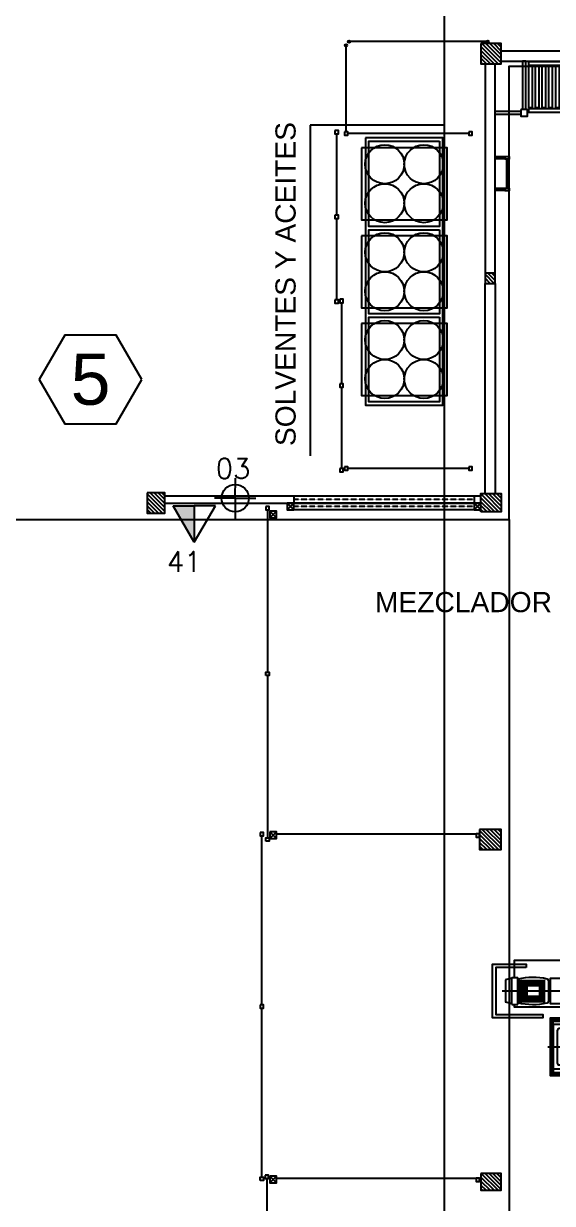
# Model space of a CAD drawing. Header units: millimetres. Extents: x -107 to 237943, y 136 to 168336.
# Drawn here: x 51732 to 59590, y 104794 to 122346 of the extents above; entities that cross this region are included whole.
import ezdxf

# ---------------------------------------------------------------- set-up
doc = ezdxf.new("R2010")
doc.units = ezdxf.units.MM
for name, pattern in [('CENTER2', [28.575, 19.05, -3.175, 3.175, -3.175]), ('DASHED2', [0.375, 0.25, -0.125]), ('HIDDEN2', [4.7625, 3.175, -1.5875])]:
    doc.linetypes.add(name, pattern=pattern)
for name, color, linetype in [('cubierta', 7, 'Continuous'), ('edificios', 7, 'Continuous'), ('estructura metálica', 7, 'Continuous'), ('Extintores CO2', 1, 'Continuous'), ('Extintores pqs', 5, 'Continuous'), ('Hidrantes', 5, 'Continuous'), ('maquinaria', 7, 'Continuous'), ('textos', 7, 'Continuous')]:
    doc.layers.add(name, color=color, linetype=linetype)
for name, color, linetype, lineweight in [('Evacuación', 94, 'DASHED2', 35), ('Línea Hidrante', 1, 'Continuous', 60), ('Zona de Seguridad', 94, 'Continuous', 9)]:
    doc.layers.add(name, color=color, linetype=linetype, lineweight=lineweight)
doc.styles.add('CUADRO', font='arial.ttf', dxfattribs={"height": 0.8})
doc.styles.get("Standard").update_dxf_attribs({"font": 'romans.shx', "width": 0.87})
doc.styles.add('style1', font='arial.ttf')
pattern_1 = [(315, (41925.572, 125007.506), (29.18583, 29.18583), [])]
pattern_2 = [(315, (41925.572, 124997.506), (29.18583, 29.18583), [])]

# ---------------------------------------------------------------- blocks, each defined once
blk = doc.blocks.new('pc1')
at = {"layer": 'estructura metálica', "color": 6}
for p, q in [((-4130, 25), (-2115, 25)), ((-2065, 25), (-50, 25))]:
    blk.add_line(p, q, dxfattribs=at)
for points in [[(-4180, 0), (-4130, 0), (-4130, 50), (-4180, 50)], [(-2065, 0), (-2115, 0), (-2115, 50), (-2065, 50)], [(0, 0), (-50, 0), (-50, 50), (0, 50)]]:
    blk.add_lwpolyline(points, close=True, dxfattribs=at)
blk = doc.blocks.new('pc2')
at = {"layer": 'estructura metálica', "color": 6}
for p, q in [((-2615, 25), (-5130, 25)), ((-50, 25), (-2565, 25))]:
    blk.add_line(p, q, dxfattribs=at)
for points in [[(-5180, 0), (-5130, 0), (-5130, 50), (-5180, 50)], [(-2615, 0), (-2565, 0), (-2565, 50), (-2615, 50)], [(0, 0), (-50, 0), (-50, 50), (0, 50)]]:
    blk.add_lwpolyline(points, close=True, dxfattribs=at)
blk = doc.blocks.new('pc3')
at = {"layer": 'estructura metálica', "color": 6}
for p, q in [((-4930, 25), (-2515, 25)), ((-2465, 25), (-50, 25))]:
    blk.add_line(p, q, dxfattribs=at)
for points in [[(-4980, 0), (-4930, 0), (-4930, 50), (-4980, 50)], [(-2465, 0), (-2515, 0), (-2515, 50), (-2465, 50)], [(0, 0), (-50, 0), (-50, 50), (0, 50)]]:
    blk.add_lwpolyline(points, close=True, dxfattribs=at)
blk = doc.blocks.new('pc4')
at = {"layer": 'estructura metálica', "color": 6}
for p, q in [((-2515, 25), (-1307.5, 25)), ((-1257.5, 25), (-50, 25))]:
    blk.add_line(p, q, dxfattribs=at)
for points in [[(-2565, 0), (-2515, 0), (-2515, 50), (-2565, 50)], [(-1307.5, 0), (-1257.5, 0), (-1257.5, 50), (-1307.5, 50)], [(-50, 0), (0, 0), (0, 50), (-50, 50)]]:
    blk.add_lwpolyline(points, close=True, dxfattribs=at)
blk = doc.blocks.new('tr 1')
at = {"layer": 'maquinaria', "color": 34}
for p, q in [((-310, 2397.5), (-325, 2397.5)), ((-310, 2342.5), (-325, 2342.5)), ((-310, 2307.5), (-325, 2307.5)), ((310, 2402.5), (325, 2402.5)), ((310, 2342.5), (325, 2342.5)), ((310, 2307.5), (325, 2307.5)), ((-310, 2242.5), (-325, 2242.5)), ((-310, 2207.5), (-325, 2207.5)), ((-310, 2142.5), (-325, 2142.5)), ((-310, 2107.5), (-325, 2107.5)), ((310, 2242.5), (325, 2242.5)), ((310, 2207.5), (325, 2207.5)), ((310, 2142.5), (325, 2142.5)), ((310, 2107.5), (325, 2107.5)), ((-310, 2042.5), (-325, 2042.5)), ((-310, 2007.5), (-325, 2007.5)), ((-310, 1942.5), (-325, 1942.5)), ((310, 2042.5), (325, 2042.5)), ((310, 2007.5), (325, 2007.5)), ((310, 1942.5), (325, 1942.5)), ((-310, 1907.5), (-325, 1907.5)), ((-310, 1842.5), (-325, 1842.5)), ((-310, 1807.5), (-325, 1807.5)), ((310, 1907.5), (325, 1907.5)), ((310, 1842.5), (325, 1842.5)), ((310, 1807.5), (325, 1807.5)), ((-310, 1742.5), (-325, 1742.5)), ((-310, 1707.5), (-325, 1707.5)), ((-310, 1642.5), (-325, 1642.5)), ((-310, 1607.5), (-325, 1607.5)), ((310, 1742.5), (325, 1742.5)), ((310, 1707.5), (325, 1707.5)), ((310, 1642.5), (325, 1642.5)), ((310, 1607.5), (325, 1607.5)), ((-310, 1542.5), (-325, 1542.5)), ((-310, 1507.5), (-325, 1507.5)), ((-310, 1442.5), (-325, 1442.5)), ((-310, 1407.5), (-325, 1407.5)), ((310, 1542.5), (325, 1542.5)), ((310, 1507.5), (325, 1507.5)), ((310, 1442.5), (325, 1442.5)), ((310, 1407.5), (325, 1407.5)), ((-310, 1342.5), (-325, 1342.5)), ((-310, 1307.5), (-325, 1307.5)), ((-310, 1242.5), (-325, 1242.5)), ((310, 1342.5), (325, 1342.5)), ((310, 1307.5), (325, 1307.5)), ((310, 1242.5), (325, 1242.5)), ((-310, 1207.5), (-325, 1207.5)), ((-310, 1142.5), (-325, 1142.5)), ((-310, 1107.5), (-325, 1107.5)), ((310, 1207.5), (325, 1207.5)), ((310, 1142.5), (325, 1142.5)), ((310, 1107.5), (325, 1107.5)), ((-310, 1042.5), (-325, 1042.5)), ((-310, 1007.5), (-325, 1007.5)), ((-310, 942.5), (-325, 942.5)), ((-310, 907.5), (-325, 907.5)), ((310, 1042.5), (325, 1042.5)), ((310, 1007.5), (325, 1007.5)), ((310, 942.5), (325, 942.5)), ((310, 907.5), (325, 907.5)), ((-310, 842.5), (-325, 842.5)), ((-310, 807.5), (-325, 807.5)), ((-310, 742.5), (-325, 742.5)), ((-310, 707.5), (-325, 707.5)), ((310, 842.5), (325, 842.5)), ((310, 807.5), (325, 807.5)), ((310, 742.5), (325, 742.5)), ((310, 707.5), (325, 707.5)), ((-310, 642.5), (-325, 642.5)), ((-310, 602.5), (-325, 602.5)), ((-310, 537.5), (-325, 537.5)), ((310, 642.5), (325, 642.5)), ((310, 607.5), (325, 607.5)), ((310, 542.5), (325, 542.5)), ((-310, 502.5), (-325, 502.5)), ((-310, 437.5), (-325, 437.5)), ((-310, 402.5), (-325, 402.5)), ((310, 507.5), (325, 507.5)), ((310, 442.5), (325, 442.5)), ((310, 407.5), (325, 407.5)), ((-310, 337.5), (-325, 337.5)), ((-310, 302.5), (-325, 302.5)), ((-310, 237.5), (-325, 237.5)), ((-310, 202.5), (-325, 202.5)), ((310, 342.5), (325, 342.5)), ((310, 307.5), (325, 307.5)), ((310, 242.5), (325, 242.5)), ((310, 207.5), (325, 207.5)), ((-310, 137.5), (-325, 137.5)), ((-310, 102.5), (-325, 102.5)), ((-310, 37.5), (-325, 37.5)), ((-310, 2.5), (-325, 2.5)), ((310, 142.5), (325, 142.5)), ((310, 107.5), (325, 107.5)), ((310, 42.5), (325, 42.5)), ((310, 7.5), (325, 7.5))]:
    blk.add_line(p, q, dxfattribs=at)
for points in [[(-375, -5), (-325, -5), (-325, 2355), (-375, 2355)], [(-310, 2300), (-310, 2350), (310, 2350), (310, 2300)], [(325, -5), (375, -5), (375, 2355), (325, 2355)], [(-310, 2200), (-310, 2250), (310, 2250), (310, 2200)], [(-310, 2100), (-310, 2150), (310, 2150), (310, 2100)], [(-310, 2050), (-310, 2000), (310, 2000), (310, 2050)], [(-310, 1950), (-310, 1900), (310, 1900), (310, 1950)], [(-310, 1850), (-310, 1800), (310, 1800), (310, 1850)], [(-310, 1750), (-310, 1700), (310, 1700), (310, 1750)], [(-310, 1650), (-310, 1600), (310, 1600), (310, 1650)], [(-310, 1550), (-310, 1500), (310, 1500), (310, 1550)], [(-310, 1450), (-310, 1400), (310, 1400), (310, 1450)], [(-310, 1350), (-310, 1300), (310, 1300), (310, 1350)], [(-310, 1250), (-310, 1200), (310, 1200), (310, 1250)], [(-310, 1150), (-310, 1100), (310, 1100), (310, 1150)], [(-310, 1000), (-310, 1050), (310, 1050), (310, 1000)], [(-310, 900), (-310, 950), (310, 950), (310, 900)], [(-310, 800), (-310, 850), (310, 850), (310, 800)], [(-310, 700), (-310, 750), (310, 750), (310, 700)], [(-310, 600), (-310, 650), (310, 650), (310, 600)], [(-310, 500), (-310, 550), (310, 550), (310, 500)], [(-310, 400), (-310, 450), (310, 450), (310, 400)], [(-310, 300), (-310, 350), (310, 350), (310, 300)], [(-310, 200), (-310, 250), (310, 250), (310, 200)], [(-310, 100), (-310, 150), (310, 150), (310, 100)], [(-310, 0), (-310, 50), (310, 50), (310, 0)]]:
    blk.add_lwpolyline(points, close=True, dxfattribs=at)
blk = doc.blocks.new('dmp 1')
at = {"color": 156}
for p, q in [((-405, 405), (-425, 425)), ((-380, 380), (-405, 405)), ((380, 380), (-380, 380)), ((-380, 330), (-380, 380)), ((380, 380), (405, 405)), ((380, 330), (380, 380)), ((405, 405), (425, 425)), ((-380, -330), (-380, -380)), ((380, -330), (380, -380)), ((-405, -405), (-425, -425)), ((-380, -380), (-405, -405)), ((380, -380), (-380, -380)), ((380, -380), (405, -405)), ((405, -405), (425, -425))]:
    blk.add_line(p, q, dxfattribs=at)
at = {"linetype": 'CENTER2', "ltscale": 0.1}
for p, q in [((0, 459), (0, -459)), ((459, 0), (-459, 0))]:
    blk.add_line(p, q, dxfattribs=at)
at = {"color": 156}
for points in [[(-425, -425), (425, -425), (425, 425), (-425, 425)], [(-405, -405), (405, -405), (405, 405), (-405, 405)], [(-380, -330), (380, -330), (380, 330), (-380, 330)]]:
    blk.add_lwpolyline(points, close=True, dxfattribs=at)
blk.add_lwpolyline([(-290, -270), (290, -270, 0.414214), (320, -240), (320, 240, 0.414214), (290, 270), (-290, 270, 0.414214), (-320, 240), (-320, -240, 0.414214)], format="xyb", close=True, dxfattribs=at)
blk = doc.blocks.new('solv')
at = {"color": 42}
blk.add_lwpolyline([(0, 0), (1070, 0), (1070, 1270), (0, 1270)], close=True, dxfattribs=at)
for centre in [(245, 925), (825, 925), (245, 345), (825, 345)]:
    blk.add_circle(centre, 290)
blk = doc.blocks.new('A$C375343D7')
at = {"layer": 'Extintores pqs', "lineweight": -2}
blk.add_hatch(color=256, dxfattribs=at).paths.add_polyline_path([(0, 0.9), (0, 0), (0.52, 0)])
for p, q in [((0, 0.9), (-0.52, 0)), ((0, 0), (0, 0.9)), ((0, 0.9), (0.52, 0)), ((-0.52, 0), (0, 0)), ((0.52, 0), (0, 0))]:
    blk.add_line(p, q, dxfattribs=at)

msp = doc.modelspace()

# ---------------------------------------------------------------- hatches: boundary and pattern name
at = {"layer": 'edificios'}
h = msp.add_hatch(dxfattribs=at)
h.set_pattern_fill('ANSI31', color=1, scale=13, angle=270)
h.set_pattern_definition(pattern_1)
h.paths.add_polyline_path([(58529, 122049), (58529, 121749), (58829, 121749), (58829, 122049)])
h = msp.add_hatch(dxfattribs=at)
h.set_pattern_fill('ANSI31', color=1, scale=13, angle=270)
h.set_pattern_definition(pattern_1)
h.paths.add_polyline_path([(58739, 118482), (58739, 118632), (58589, 118632), (58589, 118482)])
h = msp.add_hatch(dxfattribs=at)
h.set_pattern_fill('ANSI31', color=1, scale=13, angle=270)
h.set_pattern_definition(pattern_1)
h.paths.add_polyline_path([(53569, 115364), (53569, 115064), (53829, 115064), (53829, 115364)])
h = msp.add_hatch(dxfattribs=at)
h.set_pattern_fill('ANSI31', color=1, scale=13, angle=270)
h.set_pattern_definition(pattern_1)
h.paths.add_polyline_path([(58529, 115084), (58529, 115354), (58829, 115354), (58829, 115084)])
h = msp.add_hatch(dxfattribs=at)
h.set_pattern_fill('ANSI31', color=1, scale=13, angle=270)
h.set_pattern_definition(pattern_2)
h.paths.add_polyline_path([(58509, 110359), (58509, 110059), (58829, 110059), (58829, 110359)])
h = msp.add_hatch(dxfattribs=at)
h.set_pattern_fill('ANSI31', color=1, scale=13, angle=270)
h.set_pattern_definition(pattern_2)
h.paths.add_polyline_path([(58529, 105239), (58529, 104989), (58829, 104989), (58829, 105239)])

# ---------------------------------------------------------------- linework, layer by layer
at = {"layer": 'cubierta', "linetype": 'HIDDEN2', "ltscale": 0.3}
for p, q in [((57989, 79717), (57989, 122939)), ((57989, 120834), (55989, 120834)), ((55989, 120834), (55989, 115914))]:
    msp.add_line(p, q, dxfattribs=at)
at = {"layer": 'edificios'}
for p, q in [((58829, 121939), (64729, 121939)), ((58589, 121749), (58589, 118632)), ((58739, 118632), (58739, 121749)), ((58829, 121789), (64729, 121789)), ((58589, 115354), (58589, 118482)), ((58739, 118482), (58739, 115354)), ((58529, 115314), (53829, 115314)), ((53829, 115214), (58529, 115214)), ((55749, 115314), (55749, 115214)), ((58429, 115314), (58429, 115214))]:
    msp.add_line(p, q, dxfattribs=at)
at = {"layer": 'edificios', "linetype": 'HIDDEN2'}
msp.add_line((58429, 115264), (55749, 115264), dxfattribs=at)
at = {"layer": 'edificios', "color": 1}
for points in [[(58529, 122049), (58529, 121749), (58829, 121749), (58829, 122049)], [(58589, 118632), (58589, 118482), (58739, 118482), (58739, 118632)], [(53569, 115364), (53569, 115064), (53829, 115064), (53829, 115364)], [(58529, 115084), (58529, 115354), (58829, 115354), (58829, 115084)], [(58509, 110359), (58509, 110059), (58829, 110059), (58829, 110359)], [(58529, 105239), (58529, 104989), (58829, 104989), (58829, 105239)]]:
    msp.add_lwpolyline(points, close=True, dxfattribs=at)
at = {"layer": 'estructura metálica', "color": 5}
for p, q in [((56524, 120734), (56524, 122007)), ((58349, 120709), (56549, 120709)), ((58349, 115729), (56549, 115729)), ((55749, 115214), (55649, 115114)), ((55749, 115114), (55649, 115214)), ((58429, 115214), (55749, 115214)), ((58529, 115214), (58429, 115114)), ((58529, 115114), (58429, 115214)), ((55389, 114994), (55489, 115094)), ((55489, 114994), (55389, 115094)), ((58429, 115114), (55749, 115114)), ((55389, 110224), (55489, 110324)), ((55489, 110224), (55389, 110324)), ((55489, 110294), (58459, 110294)), ((55389, 105099), (55489, 105199)), ((55489, 105099), (55389, 105199)), ((55489, 105169), (58459, 105169))]:
    msp.add_line(p, q, dxfattribs=at)
at = {"layer": 'estructura metálica', "color": 6}
msp.add_line((58611, 122079), (56586, 122079), dxfattribs=at)
at = {"layer": 'estructura metálica', "color": 40}
for p, q in [((58884, 120364), (58739, 120364)), ((58884, 120334), (58739, 120334)), ((58909, 120334), (58909, 119894)), ((58929, 120334), (58929, 119894)), ((58884, 119894), (58739, 119894)), ((58884, 119864), (58739, 119864))]:
    msp.add_line(p, q, dxfattribs=at)
at = {"layer": 'estructura metálica', "color": 5, "linetype": 'HIDDEN2'}
msp.add_line((58429, 115164), (55749, 115164), dxfattribs=at)
at = {"layer": 'estructura metálica', "color": 40}
for points in [[(59197, 121069), (59197, 121789), (59147, 121789), (59147, 121069)], [(58739, 121044), (59122, 121044)], [(59122, 120994), (58739, 120994)]]:
    msp.add_lwpolyline(points, dxfattribs=at)
for points in [[(59122, 121069), (59122, 120969), (59222, 120969), (59222, 121069)], [(58884, 120364), (58884, 120334), (58954, 120334), (58954, 120364)], [(58884, 119894), (58884, 119864), (58954, 119864), (58954, 119894)], [(59199, 108304), (58749, 108304), (58749, 107604), (59449, 107604), (59449, 107554), (58699, 107554), (58699, 108354), (59199, 108354)]]:
    msp.add_lwpolyline(points, close=True, dxfattribs=at)
at = {"layer": 'estructura metálica', "color": 5}
for points in [[(56499, 120734), (56499, 120684), (56549, 120684), (56549, 120734)], [(58349, 120734), (58349, 120684), (58399, 120684), (58399, 120734)], [(56499, 115754), (56499, 115704), (56549, 115704), (56549, 115754)], [(58349, 115754), (58349, 115704), (58399, 115704), (58399, 115754)], [(55649, 115214), (55649, 115114), (55749, 115114), (55749, 115214)], [(58429, 115214), (58429, 115114), (58529, 115114), (58529, 115214)], [(55389, 115094), (55389, 114994), (55489, 114994), (55489, 115094)], [(55389, 110324), (55389, 110224), (55489, 110224), (55489, 110324)], [(58459, 110294), (58459, 110244), (58509, 110244), (58509, 110294)], [(55389, 105199), (55389, 105099), (55489, 105099), (55489, 105199)], [(58459, 105169), (58459, 105119), (58509, 105119), (58509, 105169)]]:
    msp.add_lwpolyline(points, close=True, dxfattribs=at)
at = {"layer": 'estructura metálica', "color": 4}
for points in [[(56814, 120649), (56814, 116669), (57964, 116669), (57964, 120649)], [(57914, 120599), (57914, 119329), (56864, 119329), (56864, 120599)], [(57914, 119279), (57914, 118029), (56864, 118029), (56864, 119279)], [(57914, 117979), (57914, 116719), (56864, 116719), (56864, 117979)]]:
    msp.add_lwpolyline(points, close=True, dxfattribs=at)
at = {"layer": 'estructura metálica', "color": 5}
msp.add_circle((56524, 122024), 17.5, dxfattribs=at)
at = {"layer": 'estructura metálica', "color": 6}
for centre in [(56569, 122079), (58629, 122079)]:
    msp.add_circle(centre, 17.5, dxfattribs=at)
at = {"layer": 'Hidrantes', "color": 5}
for q in [(54879, 115583), (54568, 115287), (54877, 114970), (55182, 115287)]:
    msp.add_line((54877, 115287), q, dxfattribs=at)
msp.add_circle((54877, 115287), 203, dxfattribs=at)
at = {"layer": 'Línea Hidrante', "lineweight": -2}
for points in [[(18282, 114970), (58949, 114970), (58949, 121714), (120541, 121714), (120541, 109238), (128718, 109238), (128718, 107899), (120541, 107899), (120541, 95724), (135868, 95724), (135868, 95724), (120541, 95724), (120541, 72411), (135683, 72411), (135683, 48713), (126138, 48713)], [(58949, 114970), (58949, 85035), (75617, 85227), (75679, 86785), (90773, 86785)]]:
    msp.add_lwpolyline(points, dxfattribs=at)
at = {"layer": 'maquinaria', "color": 144}
for p, q in [((58985, 108143), (58895, 108122)), ((58895, 108122), (58895, 107787)), ((58985, 108157), (59075, 108157)), ((58985, 107752), (58985, 108157)), ((59075, 107752), (59075, 108157)), ((59075, 108110), (59482, 108110)), ((59075, 108087), (59482, 108087)), ((59075, 108065), (59482, 108065)), ((59075, 108042), (59482, 108042)), ((59075, 108020), (59208, 108020)), ((59075, 107997), (59208, 107997)), ((59075, 107975), (59208, 107975)), ((59402, 108020), (59482, 108020)), ((59402, 107997), (59482, 107997)), ((59402, 107975), (59482, 107975)), ((59534, 108108), (59534, 107801)), ((58985, 107765), (58895, 107787)), ((59075, 107934), (59208, 107934)), ((59075, 107912), (59208, 107912)), ((59075, 107889), (59208, 107889)), ((59075, 107867), (59482, 107867)), ((59075, 107844), (59482, 107844)), ((59075, 107822), (59482, 107822)), ((59075, 107799), (59482, 107799)), ((59402, 107934), (59482, 107934)), ((59402, 107912), (59482, 107912)), ((59402, 107889), (59482, 107889)), ((58985, 107752), (59075, 107752))]:
    msp.add_line(p, q, dxfattribs=at)
at = {"layer": 'maquinaria', "linetype": 'CENTER2', "ltscale": 0.05}
msp.add_line((60050, 107954), (58842, 107954), dxfattribs=at)
at = {"layer": 'maquinaria'}
for p, q in [((59534, 107967), (59559, 107967)), ((59534, 107942), (59559, 107942))]:
    msp.add_line(p, q, dxfattribs=at)
for points in [[(59029, 108157), (59029, 108414), (59859, 108414)], [(62169, 107714), (59029, 107714), (59029, 107752)]]:
    msp.add_lwpolyline(points, dxfattribs=at)
at = {"layer": 'maquinaria', "color": 10}
msp.add_lwpolyline([(59759, 107769), (59759, 108139), (59559, 108139), (59559, 107769)], close=True, dxfattribs=at)
at = {"layer": 'maquinaria', "color": 144}
msp.add_lwpolyline([(59402, 107876), (59402, 108033), (59208, 108033), (59208, 107876)], close=True, dxfattribs=at)
for centre, radius, start, end in [((59305, 107160), 995, 77.8259, 103.3392), ((59509, 108108), 25, 0, 77.8259), ((59305, 108749), 995, 256.6608, 282.1741), ((59509, 107801), 25, 282.1741, 0)]:
    msp.add_arc(centre, radius, start, end, dxfattribs=at)
at = {"layer": 'Zona de Seguridad', "lineweight": -2}
msp.add_lwpolyline([(53488, 117051), (53108, 117711), (52346, 117711), (51965, 117051), (52346, 116392), (53108, 116392)], close=True, dxfattribs=at)

# ---------------------------------------------------------------- block references
for name, p, rotation in [('solv', (56754, 120499), 270), ('solv', (56754, 119189), 270), ('solv', (56754, 117884), 270), ('dmp 1', (59982, 107124), 180)]:
    msp.add_blockref(name, p, dxfattribs=dict(rotation=rotation))
at = {"layer": 'estructura metálica', "color": 6, "rotation": 270}
for name, p in [('pc4', (56359, 118189)), ('pc4', (56429, 115679)), ('pc3', (55329, 110184)), ('pc2', (55249, 105134)), ('pc1', (55319, 101034))]:
    msp.add_blockref(name, p, dxfattribs=at)
at = {"layer": 'Extintores CO2', "xscale": 603.838934759394, "yscale": 603.838934759394, "zscale": 603.838934759394, "rotation": 180.0000000000031}
msp.add_blockref('A$C375343D7', (54267, 115173), dxfattribs=at)
at = {"layer": 'maquinaria', "rotation": 270}
msp.add_blockref('tr 1', (59239, 121404), dxfattribs=at)

# ---------------------------------------------------------------- texts
at = {"layer": 'Evacuación', "color": 7, "lineweight": -2, "insert": (52727, 117051), "char_height": 762, "width": 1065.13, "attachment_point": 5, "style": 'CUADRO'}
msp.add_mtext('5', dxfattribs=at)
at = {"layer": 'Hidrantes', "color": 5, "lineweight": 30}
for s, p in [('03', (54588, 115577)), ('41', (53860, 114191))]:
    msp.add_text(s, height=300.2, dxfattribs=at).set_placement(p)
at = {"layer": 'textos', "style": 'style1'}
msp.add_text('SOLVENTES Y ACEITES', height=300, rotation=90, dxfattribs=at).set_placement((55774, 116061))
msp.add_text('MEZCLADOR', height=300, dxfattribs=at).set_placement((56953, 113590))

doc.saveas('drawing.dxf')
